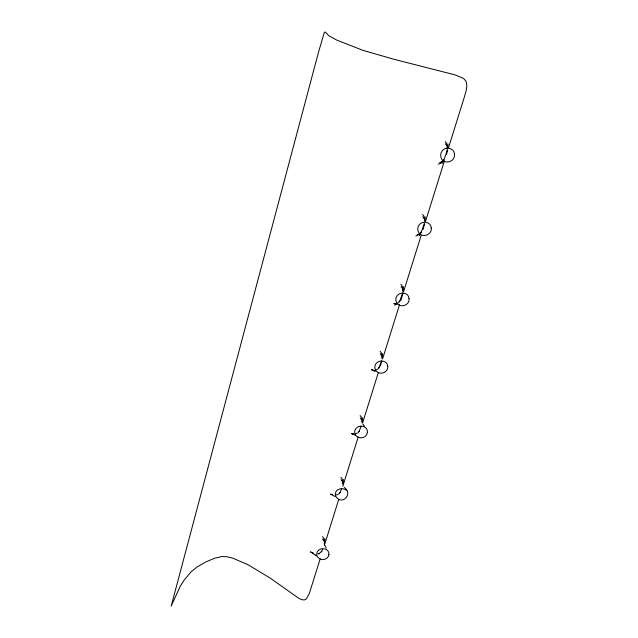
<?xml version="1.0" encoding="UTF-8"?>
<svg xmlns="http://www.w3.org/2000/svg" width="638" height="638" viewBox="0 0 638 638"><rect width="100%" height="100%" fill="white"/><g stroke="black" fill="none" stroke-linecap="round" stroke-linejoin="round"><path stroke-width="0.96" d="M424.613 221.25L423.999 216.234L422.603 214.456M447.286 148.55L446.68 143.359L445.252 141.556M324.965 538.799L324.24 544.222M343.451 479.489L342.861 484.17M362.679 417.786L362.057 422.643M382.704 353.556L381.987 358.843M403.559 286.629L402.961 291.335M425.004 220.094L425.315 216.832M447.685 147.37L448.02 143.989M447.509 148.231L446.05 154.165L443.538 160.68M381.428 361.092L378.781 368.301M402.65 292.914L399.468 301.981M424.342 223.372L421.032 232.838M320.156 558.936L309.326 593.476L306.463 598.819L304.414 599.951L301.79 599.688L298.672 598.245L270.36 578.188L248.222 564.821L232.758 558.138L226.737 556.711L221.857 556.543L214.567 558.274L205.835 561.934L197.166 566.935L191.081 571.839L184.175 580.094L180.41 585.971L171.175 606.1L318.553 52.053L324.295 32.594L325.221 31.932L328.61 35.545L336.266 39.875L363.094 50.402L394.148 59.334L455.428 74.989L463.523 78.41L465.9 81.01C468.101 86.561 465.604 92.438 464.097 97.837L448.498 147.817M324.375 545.41L338.73 499.426M342.829 486.292L358.245 436.91M362.639 422.85L378.326 372.592M380.352 366.1L381.117 363.652M381.372 362.839L381.883 361.204M382.648 358.755L399.516 304.717M400.839 300.482L402.163 296.239M402.426 295.386L402.961 293.687M403.495 291.981L421.08 235.629M423.018 229.449L423.847 226.793M424.118 225.9L424.677 224.129M425.506 221.458L444.455 160.776M446.472 154.308L447.629 150.6M361.076 426.471L358.923 431.958M341.609 488.748L339.847 493.118M321.504 551.926L322.605 549.446M441.895 163.639L443.123 161.422M419.445 235.653L420.243 234.242M443.865 159.508L440.427 163.464L438.226 164.157M419.82 233.939L421.335 231.746M399.747 300.969L396.525 304.509L394.459 305.052M377.624 369.346L379.044 367.352M357.79 432.979L359.162 431.081M338.738 494.115L340.07 492.297M321.712 551.16L318.864 554.047M419.214 234.457L415.88 236.1M439.59 162.554L441.48 161.813M417.156 234.712L418.991 234.026M375.04 370.168L376.779 369.585M355.254 433.816L356.945 433.29M336.242 494.976L337.885 494.482M317.955 553.768L319.566 553.321M373.916 371.18L375.256 370.869M395.552 303.656L393.813 303.6L396.222 303.887M353.404 433.88L351.426 433.585L353.38 433.904L351.674 433.505L355.382 435.339M373.182 370.088L371.436 369.689L375.407 370.981M332.51 494.681L330.516 494.051L334.958 496.468M313.673 553.21L310.403 551.854L316.504 555.897L315.467 555.076M346.458 490.486C344.201 488.046 340.126 488.158 337.542 489.992A5.997 5.479 -6.2 0 0 335.652 496.045C341.194 506.389 353.891 494.099 344.265 487.448M400.911 284.293L402.267 286.055L402.881 290.904M380.104 351.267L381.436 353.005L382.05 357.695M360.135 415.545L361.435 417.26L362.057 421.806M340.955 477.288L342.223 478.986L342.853 483.389M322.517 536.646L323.753 538.32L324.383 542.595M322.533 539.062L323.562 540.49M340.995 479.68L342.04 481.14M360.199 417.906L361.267 419.405M380.192 353.596L381.285 355.127M401.031 286.582L402.139 288.153M422.763 216.689L423.887 218.3M445.436 143.741L446.592 145.4M362.759 423.807L364.402 426.256M324.806 545.315L326.241 548.138M387.752 366.252C388.67 373.533 377.401 375.997 375.144 369.011A6.26 5.933 -15.7 0 1 377.186 362.44C380.75 359.481 387.513 361.116 387.752 366.252M409.03 298.584C410.011 306.096 398.399 308.768 396.142 301.439A6.42 6.165 -27 0 1 398.279 294.581C401.94 291.478 408.886 293.289 409.03 298.584M431.24 227.973C432.277 235.725 420.306 238.636 418.057 230.932A6.619 6.38 -44.2 0 1 420.282 223.771C424.055 220.501 431.184 222.518 431.24 227.973M454.439 154.229C455.54 162.235 443.179 165.394 440.954 157.291A6.882 6.555 -58.6 0 1 443.274 149.81C447.158 146.365 454.487 148.606 454.439 154.229M328.929 554.414C328.395 560.483 319.191 561.336 317.07 555.834A5.886 5.271 -4 0 1 318.88 550.012C322.501 547.085 329.487 549.151 328.929 554.414M367.344 432.333C366.866 438.785 357.081 439.853 354.999 433.824A6.125 5.702 -9.6 0 1 356.953 427.516C360.797 424.286 368.094 426.79 367.344 432.333"/></g></svg>
